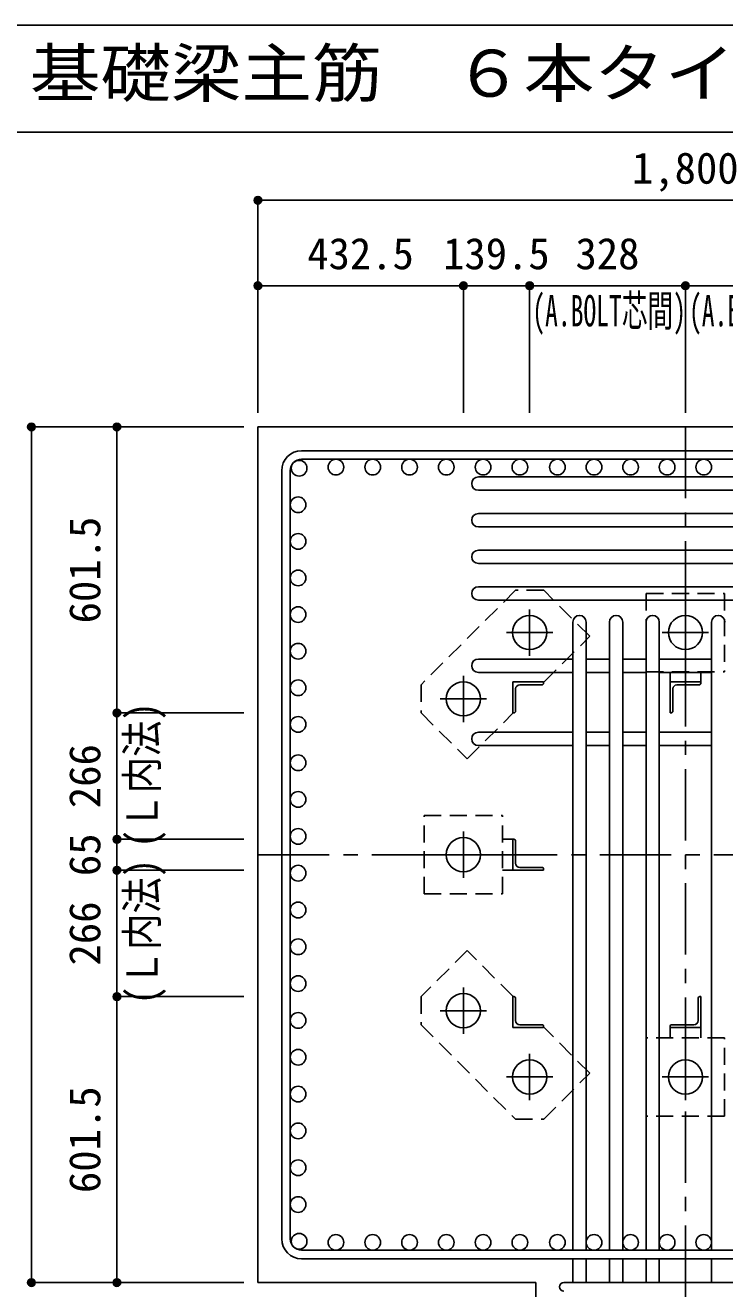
# Model space of a CAD drawing. Units: millimetres at full size, sheet at 1:30. Extents: x -5973 to 5954, y -4195 to 4201.
# Drawn here: x -837 to 635, y 1543 to 4201 of the extents above; entities that cross this region are included whole.
import ezdxf
from ezdxf.enums import TextEntityAlignment as Align

# ---------------------------------------------------------------- set-up
doc = ezdxf.new("R2010")
doc.units = ezdxf.units.MM
doc.header["$LTSCALE"] = 30
doc.header["$PDMODE"] = 32
doc.header["$PDSIZE"] = 15
doc.linetypes.add('CHAIN1', pattern=[8, 5, -1, 1, -1])
doc.linetypes.add('DASHED1', pattern=[1.8, 1.2, -0.6])
for name, color, linetype in [('0-1_躯体線', 2, 'Continuous'), ('0-2_アンカーボルト', 4, 'CHAIN1'), ('0-3_立上り筋', 3, 'Continuous'), ('0-4_フープ筋', 7, 'Continuous'), ('0-5_基礎梁筋', 7, 'Continuous'), ('0-6_スタラップ筋', 7, 'Continuous'), ('0-7_文字', 4, 'Continuous'), ('0-9_プレート', 4, 'DASHED1'), ('0-A_アングル', 4, 'Continuous'), ('0-D_寸法', 4, 'Continuous'), ('6-7_文字', 7, 'Continuous'), ('F-0_枠', 6, 'Continuous')]:
    doc.layers.add(name, color=color, linetype=linetype)
doc.styles.add('ＭＳ ゴシック', font='')
doc.styles.get('ＭＳ ゴシック').set_extended_font_data('MS Gothic')

msp = doc.modelspace()

# ---------------------------------------------------------------- linework, layer by layer
at = {"layer": '0-1_躯体線'}
for p, q in [((1852.44, 3356.03), (-347.56, 3356.03)), ((-347.56, 3356.03), (-347.56, 1556.03)), ((-347.56, 1556.03), (237.44, 1556.03)), ((237.44, 1156.03), (237.44, 1556.03))]:
    msp.add_line(p, q, dxfattribs=at)
at = {"layer": '0-2_アンカーボルト'}
for p, q in [((224.44, 2874.73), (224.44, 2972.23)), ((552.44, 2874.83), (552.44, 2972.33)), ((273.14, 2923.53), (175.64, 2923.53)), ((503.64, 2923.53), (601.14, 2923.53)), ((84.94, 2735.23), (84.94, 2832.73)), ((133.64, 2784.03), (36.14, 2784.03)), ((84.94, 2407.23), (84.94, 2504.73)), ((133.64, 2456.03), (36.14, 2456.03)), ((84.94, 2176.73), (84.94, 2079.23)), ((133.74, 2128.03), (36.24, 2128.03)), ((224.44, 2037.23), (224.44, 1939.73)), ((552.44, 2037.23), (552.44, 1939.73)), ((273.24, 1988.53), (175.74, 1988.53)), ((601.24, 1988.53), (503.74, 1988.53))]:
    msp.add_line(p, q, dxfattribs=at)
at = {"layer": '0-2_アンカーボルト', "color": 3, "linetype": 'Continuous'}
for centre in [(224.44, 2923.53), (552.44, 2923.53), (84.94, 2784.03), (84.94, 2456.03), (84.94, 2128.03), (224.44, 1988.53), (552.44, 1988.53)]:
    msp.add_circle(centre, 36, dxfattribs=at)
at = {"layer": '0-3_立上り筋'}
for centre in [(-260.87, 3269.33), (-183.41, 3271.53), (-105.95, 3271.53), (-28.49, 3271.53), (48.96, 3271.53), (126.42, 3271.53), (203.88, 3271.53), (282.94, 3271.53), (359.94, 3271.53), (436.94, 3271.53), (513.94, 3271.53), (590.94, 3271.53), (-263.06, 3192.33), (-263.06, 3115.33), (-263.06, 3038.33), (-263.06, 2961.33), (-263.06, 2884.33), (-263.06, 2807.33), (-263.06, 2730.33), (-263.06, 2649.53), (-263.06, 2572.53), (-263.06, 2494.76), (-263.06, 2417.3), (-263.06, 2339.84), (-263.06, 2262.39), (-263.06, 2184.93), (-263.06, 2107.47), (-263.06, 2030.01), (-263.06, 1952.56), (-263.06, 1875.1), (-263.06, 1797.64), (-263.06, 1720.19), (-260.87, 1642.73), (-183.41, 1640.53), (-105.95, 1640.53), (-28.49, 1640.53), (48.96, 1640.53), (126.42, 1640.53), (203.88, 1640.53), (282.94, 1640.53), (359.94, 1640.53), (436.94, 1640.53), (513.94, 1640.53), (590.94, 1640.53)]:
    msp.add_circle(centre, 16.5, dxfattribs=at)
at = {"layer": '0-4_フープ筋'}
for p, q in [((-255.56, 3306.03), (1360.44, 3306.03)), ((-255.56, 3288.03), (1360.44, 3288.03)), ((-297.56, 3264.03), (-297.56, 1648.03)), ((-279.56, 3264.03), (-279.56, 1648.03)), ((-255.56, 1624.03), (1360.44, 1624.03)), ((-255.56, 1606.03), (1360.44, 1606.03))]:
    msp.add_line(p, q, dxfattribs=at)
for centre, radius, start, end in [((-255.56, 3264.03), 42, 90, 180), ((-255.56, 3264.03), 24, 90, 180), ((-255.56, 1648.03), 42, 180, 270), ((-255.56, 1648.03), 24, 180, 270)]:
    msp.add_arc(centre, radius, start, end, dxfattribs=at)
at = {"layer": '0-5_基礎梁筋'}
for p, q in [((116.44, 3250.83), (1384.44, 3250.83)), ((116.44, 3222.83), (1384.44, 3222.83)), ((116.44, 3173.83), (1384.44, 3173.83)), ((116.44, 3145.83), (1384.44, 3145.83)), ((116.44, 3096.83), (1384.44, 3096.83)), ((116.44, 3068.83), (1384.44, 3068.83)), ((116.44, 3019.83), (1384.44, 3019.83)), ((116.44, 2991.83), (1384.44, 2991.83)), ((315.44, 2945.53), (315.44, 1624.03)), ((343.44, 2945.53), (343.44, 1624.03)), ((392.44, 2945.53), (392.44, 1624.03)), ((420.44, 2945.53), (420.44, 1624.03)), ((469.44, 2945.53), (469.44, 1624.03)), ((497.44, 2945.53), (497.44, 1624.03)), ((607.44, 2945.53), (607.44, 1624.03)), ((116.44, 2867.83), (315.44, 2867.83)), ((343.44, 2867.83), (392.44, 2867.83)), ((420.44, 2867.83), (469.44, 2867.83)), ((497.44, 2867.83), (607.44, 2867.83)), ((116.44, 2839.83), (315.44, 2839.83)), ((343.44, 2839.83), (392.44, 2839.83)), ((420.44, 2839.83), (469.44, 2839.83)), ((497.44, 2839.83), (607.44, 2839.83)), ((116.44, 2713.83), (315.44, 2713.83)), ((343.44, 2713.83), (392.44, 2713.83)), ((420.44, 2713.83), (469.44, 2713.83)), ((497.44, 2713.83), (607.44, 2713.83)), ((116.44, 2685.83), (315.44, 2685.83)), ((343.44, 2685.83), (392.44, 2685.83)), ((420.44, 2685.83), (469.44, 2685.83)), ((497.44, 2685.83), (607.44, 2685.83)), ((315.44, 1606.03), (315.44, 1556.03)), ((343.44, 1606.03), (343.44, 1556.03)), ((392.44, 1606.03), (392.44, 1556.03)), ((420.44, 1606.03), (420.44, 1556.03)), ((469.44, 1606.03), (469.44, 1556.03)), ((497.44, 1606.03), (497.44, 1556.03)), ((607.44, 1606.03), (607.44, 1556.03))]:
    msp.add_line(p, q, dxfattribs=at)
for centre, start, end in [((116.44, 3236.83), 90, 270), ((116.44, 3159.83), 90, 270), ((116.44, 3082.83), 90, 270), ((116.44, 3005.83), 90, 270), ((329.44, 2945.53), 0, 180), ((406.44, 2945.53), 0, 180), ((483.44, 2945.53), 0, 180), ((621.44, 2945.53), 0, 180), ((116.44, 2853.83), 90, 270), ((116.44, 2699.83), 90, 270)]:
    msp.add_arc(centre, 14, start, end, dxfattribs=at)
at = {"layer": '0-6_スタラップ筋'}
msp.add_line((296.44, 1556.03), (808.44, 1556.03), dxfattribs=at)
msp.add_arc((296.44, 1547.03), 9, 90, 270, dxfattribs=at)
at = {"layer": '0-9_プレート'}
for p, q in [((194.64, 3012.53), (-4.06, 2813.83)), ((254.04, 3012.53), (194.64, 3012.53)), ((350.94, 2915.63), (254.04, 3012.53)), ((469.94, 3006.03), (634.94, 3006.03)), ((469.94, 3006.03), (469.94, 2841.03)), ((634.94, 3006.03), (634.94, 2841.03)), ((254.84, 2819.53), (350.94, 2915.63)), ((469.94, 2841.03), (634.94, 2841.03)), ((519.94, 2819.53), (519.94, 2841.03)), ((584.94, 2819.53), (584.94, 2841.03)), ((-4.06, 2813.83), (-4.06, 2754.43)), ((-4.06, 2754.43), (92.84, 2657.53)), ((92.84, 2657.53), (188.94, 2753.63)), ((2.44, 2538.53), (167.44, 2538.53)), ((2.44, 2373.53), (2.44, 2538.53)), ((167.44, 2373.53), (167.44, 2538.53)), ((188.94, 2488.53), (167.44, 2488.53)), ((188.94, 2423.53), (167.44, 2423.53)), ((2.44, 2373.53), (167.44, 2373.53)), ((92.84, 2254.53), (-4.06, 2157.63)), ((188.94, 2158.43), (92.84, 2254.53)), ((-4.06, 2157.63), (-4.06, 2098.23)), ((-4.06, 2098.23), (194.64, 1899.53)), ((350.94, 1996.43), (254.84, 2092.53)), ((519.94, 2092.53), (519.94, 2071.03)), ((584.94, 2092.53), (584.94, 2071.03)), ((634.94, 2071.03), (469.94, 2071.03)), ((469.94, 1906.03), (469.94, 2071.03)), ((634.94, 1906.03), (634.94, 2071.03)), ((254.04, 1899.53), (350.94, 1996.43)), ((194.64, 1899.53), (254.04, 1899.53)), ((634.94, 1906.03), (469.94, 1906.03))]:
    msp.add_line(p, q, dxfattribs=at)
at = {"layer": '0-A_アングル'}
for p, q in [((188.94, 2819.53), (253.94, 2819.53)), ((188.94, 2819.53), (188.94, 2754.53)), ((253.94, 2819.53), (253.94, 2817.53)), ((519.94, 2819.53), (584.94, 2819.53)), ((519.94, 2819.53), (519.94, 2754.53)), ((584.94, 2819.53), (584.94, 2817.53)), ((194.94, 2805.03), (194.94, 2758.53)), ((203.44, 2813.53), (249.94, 2813.53)), ((525.94, 2805.03), (525.94, 2758.53)), ((534.44, 2813.53), (580.94, 2813.53)), ((190.94, 2754.53), (188.94, 2754.53)), ((521.94, 2754.53), (519.94, 2754.53)), ((188.94, 2488.53), (190.94, 2488.53)), ((188.94, 2423.53), (188.94, 2488.53)), ((194.94, 2438.03), (194.94, 2484.53)), ((188.94, 2423.53), (253.94, 2423.53)), ((203.44, 2429.53), (249.94, 2429.53)), ((253.94, 2425.53), (253.94, 2423.53)), ((188.94, 2157.53), (190.94, 2157.53)), ((188.94, 2092.53), (188.94, 2157.53)), ((194.94, 2107.03), (194.94, 2153.53)), ((578.94, 2107.03), (578.94, 2153.53)), ((582.94, 2157.53), (584.94, 2157.53)), ((584.94, 2092.53), (584.94, 2157.53)), ((188.94, 2092.53), (253.94, 2092.53)), ((203.44, 2098.53), (249.94, 2098.53)), ((253.94, 2094.53), (253.94, 2092.53)), ((519.94, 2092.53), (519.94, 2094.53)), ((584.94, 2092.53), (519.94, 2092.53)), ((570.44, 2098.53), (523.94, 2098.53))]:
    msp.add_line(p, q, dxfattribs=at)
for centre, radius, start, end in [((203.44, 2805.03), 8.5, 90, 180), ((249.94, 2817.53), 4, 270, 0), ((534.44, 2805.03), 8.5, 90, 180), ((580.94, 2817.53), 4, 270, 0), ((190.94, 2758.53), 4, 270, 0), ((521.94, 2758.53), 4, 270, 0), ((190.94, 2484.53), 4, 0, 90), ((203.44, 2438.03), 8.5, 180, 270), ((249.94, 2425.53), 4, 0, 90), ((190.94, 2153.53), 4, 0, 90), ((582.94, 2153.53), 4, 90, 180), ((203.44, 2107.03), 8.5, 180, 270), ((570.44, 2107.03), 8.5, 270, 0), ((249.94, 2094.53), 4, 0, 90), ((523.94, 2094.53), 4, 90, 180)]:
    msp.add_arc(centre, radius, start, end, dxfattribs=at)
at = {"layer": '0-D_寸法'}
for p, q in [((-347.56, 3833.07), (-347.56, 3653.07)), ((-347.56, 3833.07), (-347.56, 3653.07)), ((-347.56, 3833.07), (1452.44, 3833.07)), ((-347.56, 3833.07), (1452.44, 3833.07)), ((-347.56, 3653.07), (-347.56, 3386.03)), ((84.94, 3653.07), (-347.56, 3653.07)), ((-347.56, 3653.07), (-347.56, 3386.03)), ((224.44, 3653.07), (84.94, 3653.07)), ((84.94, 3653.07), (84.94, 3386.03)), ((552.44, 3653.07), (224.44, 3653.07)), ((224.44, 3653.07), (224.44, 3386.03)), ((880.44, 3653.07), (552.44, 3653.07)), ((552.44, 3653.07), (552.44, 3386.03)), ((-824.6, 3356.03), (-644.6, 3356.03)), ((-824.6, 3356.03), (-644.6, 3356.03)), ((-644.6, 2754.53), (-644.6, 3356.03)), ((-644.6, 3356.03), (-377.56, 3356.03)), ((-644.6, 2488.53), (-644.6, 2754.53)), ((-644.6, 2754.53), (-377.56, 2754.53)), ((-644.6, 2754.53), (-377.56, 2754.53)), ((-644.6, 2423.53), (-644.6, 2488.53)), ((-644.6, 2488.53), (-377.56, 2488.53)), ((-644.6, 2157.53), (-644.6, 2423.53)), ((-644.6, 2423.53), (-377.56, 2423.53)), ((-644.6, 1556.03), (-644.6, 2157.53)), ((-644.6, 2157.53), (-377.56, 2157.53)), ((-824.6, 1556.03), (-644.6, 1556.03)), ((-644.6, 1556.03), (-377.56, 1556.03)), ((-644.6, 1556.03), (-377.56, 1556.03))]:
    msp.add_line(p, q, dxfattribs=at)
at = {"layer": '0-D_寸法', "linetype": 'CHAIN1'}
for p, q in [((552.44, 3356.03), (552.44, 1156.03)), ((-347.56, 2456.03), (1452.44, 2456.03))]:
    msp.add_line(p, q, dxfattribs=at)
at = {"layer": '0-D_寸法'}
msp.add_lwpolyline([(-824.6, 3356.03), (-824.6, 1556.03), (-824.6, 3356.03)], dxfattribs=at)
for centre, radius in [((-347.56, 3833.07), 8), ((-347.56, 3833.07), 7.2), ((-347.56, 3833.07), 6.4), ((-347.56, 3833.07), 5.6), ((-347.56, 3833.07), 4.8), ((-347.56, 3833.07), 4), ((-347.56, 3833.07), 3.2), ((-347.56, 3833.07), 2.4), ((-347.56, 3833.07), 1.6), ((-347.56, 3833.07), 0.8), ((-347.56, 3653.07), 8), ((-347.56, 3653.07), 7.2), ((-347.56, 3653.07), 6.4), ((-347.56, 3653.07), 5.6), ((-347.56, 3653.07), 4.8), ((-347.56, 3653.07), 4), ((-347.56, 3653.07), 3.2), ((-347.56, 3653.07), 2.4), ((-347.56, 3653.07), 1.6), ((-347.56, 3653.07), 0.8), ((84.94, 3653.07), 8), ((84.94, 3653.07), 7.2), ((84.94, 3653.07), 6.4), ((84.94, 3653.07), 5.6), ((84.94, 3653.07), 4.8), ((84.94, 3653.07), 4), ((84.94, 3653.07), 3.2), ((84.94, 3653.07), 2.4), ((84.94, 3653.07), 1.6), ((84.94, 3653.07), 0.8), ((224.44, 3653.07), 8), ((224.44, 3653.07), 7.2), ((224.44, 3653.07), 6.4), ((224.44, 3653.07), 5.6), ((224.44, 3653.07), 4.8), ((224.44, 3653.07), 4), ((224.44, 3653.07), 3.2), ((224.44, 3653.07), 2.4), ((224.44, 3653.07), 1.6), ((224.44, 3653.07), 0.8), ((552.44, 3653.07), 8), ((552.44, 3653.07), 7.2), ((552.44, 3653.07), 6.4), ((552.44, 3653.07), 5.6), ((552.44, 3653.07), 4.8), ((552.44, 3653.07), 4), ((552.44, 3653.07), 3.2), ((552.44, 3653.07), 2.4), ((552.44, 3653.07), 1.6), ((552.44, 3653.07), 0.8), ((-824.6, 3356.03), 8), ((-824.6, 3356.03), 7.2), ((-824.6, 3356.03), 6.4), ((-824.6, 3356.03), 5.6), ((-824.6, 3356.03), 4.8), ((-824.6, 3356.03), 4), ((-824.6, 3356.03), 3.2), ((-824.6, 3356.03), 2.4), ((-824.6, 3356.03), 1.6), ((-824.6, 3356.03), 0.8), ((-644.6, 3356.03), 8), ((-644.6, 3356.03), 7.2), ((-644.6, 3356.03), 6.4), ((-644.6, 3356.03), 5.6), ((-644.6, 3356.03), 4.8), ((-644.6, 3356.03), 4), ((-644.6, 3356.03), 3.2), ((-644.6, 3356.03), 2.4), ((-644.6, 3356.03), 1.6), ((-644.6, 3356.03), 0.8), ((-644.6, 2754.53), 8), ((-644.6, 2754.53), 7.2), ((-644.6, 2754.53), 6.4), ((-644.6, 2754.53), 5.6), ((-644.6, 2754.53), 4.8), ((-644.6, 2754.53), 4), ((-644.6, 2754.53), 3.2), ((-644.6, 2754.53), 2.4), ((-644.6, 2754.53), 1.6), ((-644.6, 2754.53), 0.8), ((-644.6, 2488.53), 8), ((-644.6, 2488.53), 7.2), ((-644.6, 2488.53), 6.4), ((-644.6, 2488.53), 5.6), ((-644.6, 2488.53), 4.8), ((-644.6, 2488.53), 4), ((-644.6, 2488.53), 3.2), ((-644.6, 2488.53), 2.4), ((-644.6, 2488.53), 1.6), ((-644.6, 2488.53), 0.8), ((-644.6, 2423.53), 8), ((-644.6, 2423.53), 7.2), ((-644.6, 2423.53), 6.4), ((-644.6, 2423.53), 5.6), ((-644.6, 2423.53), 4.8), ((-644.6, 2423.53), 4), ((-644.6, 2423.53), 3.2), ((-644.6, 2423.53), 2.4), ((-644.6, 2423.53), 1.6), ((-644.6, 2423.53), 0.8), ((-644.6, 2157.53), 8), ((-644.6, 2157.53), 7.2), ((-644.6, 2157.53), 6.4), ((-644.6, 2157.53), 5.6), ((-644.6, 2157.53), 4.8), ((-644.6, 2157.53), 4), ((-644.6, 2157.53), 3.2), ((-644.6, 2157.53), 2.4), ((-644.6, 2157.53), 1.6), ((-644.6, 2157.53), 0.8), ((-824.6, 1556.03), 8), ((-824.6, 1556.03), 7.2), ((-824.6, 1556.03), 6.4), ((-824.6, 1556.03), 5.6), ((-824.6, 1556.03), 4.8), ((-824.6, 1556.03), 4), ((-824.6, 1556.03), 3.2), ((-824.6, 1556.03), 2.4), ((-824.6, 1556.03), 1.6), ((-824.6, 1556.03), 0.8), ((-644.6, 1556.03), 8), ((-644.6, 1556.03), 7.2), ((-644.6, 1556.03), 6.4), ((-644.6, 1556.03), 5.6), ((-644.6, 1556.03), 4.8), ((-644.6, 1556.03), 4), ((-644.6, 1556.03), 3.2), ((-644.6, 1556.03), 2.4), ((-644.6, 1556.03), 1.6), ((-644.6, 1556.03), 0.8)]:
    msp.add_circle(centre, radius, dxfattribs=at)
at = {"layer": '0-D_寸法', "color": 7}
for p in [(-347.56, 3833.07), (-347.56, 3833.07), (-347.56, 3653.07), (-347.56, 3653.07), (84.94, 3653.07), (84.94, 3653.07), (224.44, 3653.07), (224.44, 3653.07), (552.44, 3653.07), (552.44, 3653.07), (-824.6, 3356.03), (-644.6, 3356.03), (-644.6, 3356.03), (-644.6, 2754.53), (-644.6, 2754.53), (-644.6, 2488.53), (-644.6, 2488.53), (-644.6, 2423.53), (-644.6, 2423.53), (-644.6, 2157.53), (-644.6, 2157.53), (-824.6, 1556.03), (-644.6, 1556.03), (-644.6, 1556.03)]:
    msp.add_point(p, dxfattribs=at)
at = {"layer": 'F-0_枠'}
msp.add_line((-5972.88, 4201.15), (5954.1, 4201.15), dxfattribs=at)
at = {"layer": 'F-0_枠', "color": 2}
msp.add_line((-5972.88, 3976.15), (3723.6, 3976.15), dxfattribs=at)

# ---------------------------------------------------------------- texts
at = {"layer": '0-7_文字', "style": 'ＭＳ ゴシック', "width": 0.6}
for p in [(229.99, 3547.86), (559.88, 3547.86)]:
    msp.add_text('(A.BOLT芯間)', height=65.98, dxfattribs=at).set_placement(p, align=Align.BOTTOM_LEFT)
at = {"layer": '0-7_文字', "style": 'ＭＳ ゴシック', "width": 0.85}
for p in [(-538.96, 2470.8), (-538.96, 2141.26)]:
    msp.add_text('(Ｌ内法)', height=65.98, rotation=90, dxfattribs=at).set_placement(p, align=Align.BOTTOM_LEFT)
at = {"layer": '0-D_寸法', "style": 'ＭＳ ゴシック'}
for s, p in [('1,800', (439.94, 3848.07)), ('432.5', (-243.81, 3668.07)), ('139.5', (42.19, 3668.07)), ('328', (320.94, 3668.07))]:
    msp.add_text(s, height=65.98, dxfattribs=at).set_placement(p, align=Align.BOTTOM_LEFT)
for s, p in [('601.5', (-659.6, 2942.78)), ('266', (-659.6, 2554.03)), ('65', (-659.6, 2411.03)), ('266', (-659.6, 2223.03)), ('601.5', (-659.6, 1744.28))]:
    msp.add_text(s, height=65.98, rotation=90, dxfattribs=at).set_placement(p, align=Align.BOTTOM_LEFT)
at = {"layer": '6-7_文字', "color": 2, "style": 'ＭＳ ゴシック', "width": 1.1}
msp.add_text('\u3000\u3000基礎梁主筋\u3000６本タイプ', height=98.97, dxfattribs=at).set_placement((-1124.64, 4021.15), align=Align.BOTTOM_LEFT)

doc.saveas('drawing.dxf')
